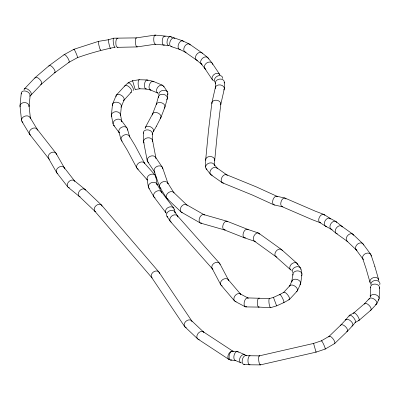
<?xml version="1.0" encoding="UTF-8"?>
<svg xmlns="http://www.w3.org/2000/svg" width="400" height="400" viewBox="0 0 400 400"><rect width="100%" height="100%" fill="white"/><g stroke="black" fill="none" stroke-linecap="round" stroke-linejoin="round"><path stroke-width="0.6" d="M205.545 167.075L205.7 159.69M214.615 165.845L214.735 159.985M370.515 287.23L370.22 296.37M379.55 287.57L379.14 298.54M21.265 93.04L20.01 105.68M30.165 95.5L29.055 106.185M205.71 159.48L208.58 129.825L211.88 102.88M214.725 160.19L217.57 130.75L220.84 104.08M111.415 114.945L112.45 104.65M120.475 115.24L121.38 106.215M167.37 98.185L167.9 93.615M292.925 273.87L291.83 281.385A4.535 3.125 16.9 0 1 297.475 279.58A4.535 3.125 16.9 0 1 300.255 284.435M300.65 283.54L301.945 274.64M211.91 102.68L215.35 87.505M220.81 104.28L224.31 88.855M156.285 104.38L158.495 96.485M164.93 107.04L167.295 98.585M152.58 113.94L156.35 104.195M160.92 117.445L164.87 107.225M112.585 104.075L116.12 95.535M121.245 106.795L124.115 99.86M289.64 285.985L292.015 280.83M297.405 290.73L300.465 284.095M376.75 303.775L378.925 299.3M152.655 113.775L145.32 127.49M156.395 126.26L160.845 117.61M153.355 131.64L156.485 126.105M345.77 319.755L349.315 315.45M352.635 325.64L355.365 322.325M116.485 94.975L125 85.655L128.275 82.69M131.365 92.09L123.755 100.42A4.555 2.67 33.2 0 0 120.78 95.005A4.555 2.67 33.2 0 0 116.08 96.625M283.645 292.415L289.925 285.585M289.37 299.545L297.115 291.13M345.865 319.645L340.85 325.005L329.105 336.335M369.32 298.575L364.61 303.61L353.735 312.99M352.535 325.745L347.26 331.385L334.695 343.505M376.465 304.17L370.885 310.135L359.04 320.35M24.405 88.895L35.215 77.525L49.175 65.62M31 95.08L41.45 84.08L54.89 72.63M49.255 65.555L64.18 54.635L73.925 49.29M54.81 72.695L69.065 62.265L77.53 57.62M231.345 351.475L231.495 351.38A4.52 2.295 -78.4 0 1 232.95 351.36M329.18 336.275L321.41 340.8L313.575 343.44L259.28 355.865M334.615 343.565L325.205 349.055L316.065 352.145L260.355 364.89M279.825 294.49L283.725 292.35M283.92 302.55L289.29 299.605M349.475 315.305L353.805 312.935M355.205 322.475L358.97 320.41M279.865 294.47L273.495 297.37L269.445 298.575M283.88 302.575L276.665 305.86L270.655 307.65M128.41 82.61L132.58 80.755L139.185 79.735L146.97 79.965M230.215 359.75A4.54 2.89 -63.3 0 1 227.905 356.31A4.54 2.89 -63.3 0 1 231.295 351.45L231.5 351.38A4.525 2.875 -63 0 1 233.04 351.36M73.95 49.28L98.42 41.38L108.57 39.72L113.685 38.195M77.51 57.635C89.785 53.27 102.255 49.845 114.965 47.245M132.725 80.995L132.59 80.75L135.165 89.385M155.105 35.095L136.255 37.895L113.745 38.18M155.33 44.21L136.96 46.925L117.42 47.33M135.145 89.5L139.74 88.795L146.105 88.985M249.83 355.755L259.35 355.855M249.56 364.79L260.29 364.905M247.45 297.905L269.57 298.565M245.835 306.92L258.88 307.095M258.77 307.09L270.595 307.665M170.385 36.585L155.2 35.1M168.605 45.525L155.235 44.205M232.535 351.175L237.28 351.51M245.99 355.48L249.94 355.76M230.69 360.105L235.44 360.44M243.775 364.385L249.455 364.785M276.79 196.255L284.87 198.05M274.105 204.915L282.255 206.725M147.225 79.995L153.13 81.32M145.85 88.955L150.535 90.005M203.715 214.595L226.935 221.215M200.65 223.12L224.245 229.85M182.765 40.89L170.67 36.65M171.05 46.555L179.455 49.32M258.445 233.035L247.535 229.32L227.095 221.265M254.73 241.32L244.39 237.8L224.09 229.8M323.83 214.42L315.3 211.17L285.025 198.095M320.1 222.675L311.97 219.58L282.105 206.68M226.465 174.695L256.12 186.805L277.095 196.365M222.58 182.875L252.52 195.095L273.8 204.805M153.28 81.37L162.61 85.29M150.38 89.955L157.95 93.135M237.565 351.575L244.65 354.58M235.15 360.37L240.925 362.82M182.92 40.96L189.375 44.045M179.3 49.25L185.03 51.99M240.08 293.8L248.035 298.035M235.145 301.415L245.255 306.79M329.915 218.27L335.79 221.43M325.56 226.195L331.195 229.225M186.48 204.68L204.19 214.8M181.345 212.155L200.175 222.915M324.15 214.58L330.075 218.36M319.775 222.515L325.4 226.1M203.18 331.715L233.145 351.385M197.95 339.095L228.965 359.455M258.765 233.195L281.45 249.535M254.41 241.16L275.855 256.64M189.69 44.245L201.86 52.765L207.565 57.42M184.715 51.79L196.385 59.965L201.595 64.215M216.77 167.795L226.95 174.965M210.89 174.71L222.1 182.605M352.815 234.17L341.695 226.19L336.115 221.635M347.18 241.255L336.2 233.37L330.87 229.02M74.185 180.555L84.975 189.36M68.205 187.34L79.235 196.345M281.605 249.66L296.94 263.31M275.7 256.51L290.56 269.73A4.525 3.3 -42.7 0 1 292.07 263.64A4.525 3.3 -42.7 0 1 297.67 264.565M191.45 320.585L203.495 331.955M184.945 326.875L197.635 338.855M352.965 234.3L362.755 243.595M347.03 241.125L356.32 249.95M85.125 189.49L101.345 204.92M79.08 196.215L95.02 211.38M173.55 192.31L186.79 204.915M167.01 198.565L181.035 211.92M144.225 162.85L155.145 175.155M137.205 168.555L147.295 179.93M177.35 215.71L219.485 263.2M170.445 221.55L212.455 268.9M158.75 271.865L101.495 205.065M151.845 277.7L94.875 211.235M228.155 279.55L240.715 294.28M221.11 285.215L234.515 300.94M208 57.855L212.12 63.1M201.155 63.78L204.89 68.525M214.07 164.225L217.2 168.225M206.085 168.695L210.46 174.28M37.04 129.06L55.98 153.235M29.745 134.41L48.66 158.55M64.14 167.52L74.62 180.99M56.815 172.83L67.77 186.905M161.405 191.8L173.645 208.01M154.075 197.09L166.03 212.925M297.22 263.615L300.44 267.915M121.31 120.375L126.935 127.9M113.59 125.145L119.31 132.8M363.035 243.9L370.67 254.265M356.04 249.645L363.09 259.22M155.575 157.275L162.335 167.255M147.58 161.59L154.5 171.805M159.01 272.2L191.855 321.06M151.59 277.365L184.54 326.395M212.245 63.27L219.695 74.455M204.765 68.35L212.42 79.845M276.6 305.78L273.49 297.5M163.685 86.165L167.5 91.96M174.805 211.785L177.605 216.04M166.9 216.22L170.19 221.215M167.725 182.905L173.95 192.79M159.865 187.385L166.605 198.085M129.325 136.065L135.06 145.52L144.595 163.37M121.4 140.43L127.24 150.05L136.835 168.04M30.03 117.39L37.16 129.235M21.93 121.465L29.625 134.24M156.89 183.965L161.635 192.155M148.625 187.73L153.845 196.735M56.21 153.59L64.37 167.875M48.43 158.195L56.59 172.475M219.85 263.715L228.525 280.07M212.09 268.38L220.745 284.695M313.78 343.79L313.575 343.44L316.05 352.145L316.055 351.78M162.615 167.835L168.005 183.485M154.22 171.225L159.585 186.805M371.07 255.02L374.835 266.385M362.685 258.46L366.11 268.755L370.025 282.375M374.775 266.18L378.665 279.72M174.11 208.975L175.145 212.575M127.4 128.865L129.665 136.855M118.85 131.835L121.06 139.64M300.9 268.88L301.915 273.59M120.455 114.605L121.82 121.555A4.545 3.445 -24.1 0 1 121.825 121.775M111.435 115.58L113.085 123.965M152.595 140.58L155.96 158.28M143.63 141.81L147.2 160.59M155.795 176.5L157.165 184.78M147.05 179.04L148.355 186.91M29.06 105.76L30.44 118.61A4.545 3.45 -18.6 0 0 24.36 116.36A4.545 3.45 -18.6 0 0 22.535 122.12M20.005 106.1L21.525 120.245M152.39 133.385L152.63 141.005M143.33 132.71L143.605 141.595M224.345 82.17L224.35 88.445M215.305 82.88L215.31 87.915M362.975 259.035A4.535 3.425 -27.5 0 1 366.05 253.375A4.535 3.425 -27.5 0 1 371.19 256.11M363.39 259.535A4.535 3.425 -27.5 0 1 363.235 259.38M370.575 283.31A4.52 3.435 -18.4 0 1 373.23 277.69A4.52 3.435 -18.4 0 1 378.73 280.59M371.035 284.955A4.55 3.425 -6.7 0 1 375.6 280.46A4.55 3.425 -6.7 0 1 379.75 284.75M370.59 287.855A4.52 3.315 3.9 0 1 375.21 284.09A4.52 3.315 3.9 0 1 379.4 288.385M370.28 296.52A4.55 3.165 15.4 0 1 376.43 295.005A4.55 3.165 15.4 0 1 378.285 300.105M370.21 297.31A4.55 3.165 15.4 0 1 370.21 296.91M368.9 299.46A4.55 2.59 35.1 0 1 374.83 299.59A4.55 2.59 35.1 0 1 375.345 304.7M364.315 304.205A4.525 2.02 46.2 0 1 369.29 305.57A4.525 2.02 46.2 0 1 370.13 310.425M353.58 313.365A4.545 1.395 55.4 0 1 357.44 315.74A4.545 1.395 55.4 0 1 358.61 320.495M349.165 316.235A4.595 1.725 51.2 0 1 353.16 317.2A4.595 1.725 51.2 0 1 355.015 322.585M345.56 320.14A4.52 2.285 41.3 0 1 350.94 321.19A4.52 2.285 41.3 0 1 351.865 326.09M340.515 325.77A4.52 2.11 44.6 0 1 345.47 326.625A4.52 2.11 44.6 0 1 346.635 331.685M328.895 337.005A4.55 1.565 53.2 0 1 332.91 338.665A4.55 1.565 53.2 0 1 334.215 343.68M321.37 341.03A4.55 0.54 65.6 0 1 323.775 344.65A4.55 0.54 65.6 0 1 324.985 348.98M260.66 364.585A4.555 1.09 83.7 0 1 258.72 360.39A4.555 1.09 83.7 0 1 259.785 356.165M250 364.635A4.52 1.73 -87.7 0 1 247.96 360.61A4.52 1.73 -87.7 0 1 250.045 355.78M244.785 364.22A4.595 2.53 -74.1 0 1 242.34 359.67A4.595 2.53 -74.1 0 1 246.705 355.825M241.465 362.94A4.525 2.885 -63.4 0 1 240.15 357.535A4.525 2.885 -63.4 0 1 245.265 354.97M245.395 355.105A4.525 2.885 -63.4 0 1 245.62 355.415M235.74 360.445A4.56 2.365 -77.2 0 1 234.225 354.805A4.56 2.365 -77.2 0 1 238.285 352.22M231.75 359.845A4.565 2.315 -78.2 0 1 229.085 357.285A4.565 2.315 -78.2 0 1 231.34 351.455M199.34 339.465A4.525 3.16 -51.8 0 1 197.805 333.83A4.525 3.16 -51.8 0 1 203.98 332.6M186.3 327.535A4.53 3.33 -40.2 0 1 185.545 321.665A4.53 3.33 -40.2 0 1 192.045 321.44M152.155 277.985A4.52 3.35 -37.4 0 1 153.48 271.96A4.52 3.35 -37.4 0 1 159.34 272.985M159.385 273.2A4.52 3.35 -37.4 0 1 159.415 273.42M95.35 211.635A4.52 3.285 -43.5 0 1 96.285 205.45A4.52 3.285 -43.5 0 1 102.075 206.175M80.165 196.78A4.52 3.21 -48.6 0 1 79.55 190.9A4.52 3.21 -48.6 0 1 85.62 190.135M68.95 187.73A4.53 3.275 -44.5 0 1 68.685 181.83A4.53 3.275 -44.5 0 1 74.84 181.34M69.375 187.84A4.53 3.275 -44.5 0 1 69.16 187.795M57.835 173.63A4.525 3.38 -33.9 0 1 58.19 167.665A4.525 3.38 -33.9 0 1 64.54 168.27M64.6 168.48A4.525 3.38 -33.9 0 1 64.67 168.915M48.95 158.865A4.525 3.38 -34 0 1 50.855 152.83A4.525 3.38 -34 0 1 56.51 154.63M49.475 159.245A4.525 3.38 -34 0 1 49.11 159.005M30.56 135.105A4.52 3.375 -34.6 0 1 31.45 128.98A4.52 3.375 -34.6 0 1 37.54 130.235M22.915 122.39A4.545 3.45 -18.6 0 1 22.72 122.26M20.215 106.925A4.53 3.355 0.5 0 1 24.285 102.58A4.53 3.355 0.5 0 1 28.975 106.6M21.475 94.035A4.625 3 24.6 0 1 25.925 91.16A4.625 3 24.6 0 1 29.835 96.36M24.035 89.855A4.52 2.235 42.3 0 1 28.88 90.05A4.52 2.235 42.3 0 1 30.64 95.315M30.345 95.41A4.52 2.235 42.3 0 1 30.18 95.435M34.905 78.265A4.525 1.995 46.6 0 1 39.86 79.515A4.525 1.995 46.6 0 1 40.545 84.365M49.05 65.795A4.525 1.66 51.7 0 1 53.565 68.395A4.525 1.66 51.7 0 1 54.25 72.815M48.95 66.155A4.525 1.66 51.7 0 1 49.005 65.905M63.99 55.035A4.53 1.22 57.6 0 1 67.62 57.74A4.53 1.22 57.6 0 1 68.635 62.295M73.895 49.43A4.545 0.43 66.8 0 1 76.265 53.62A4.545 0.43 66.8 0 1 77.225 57.38M100.655 49.81A4.535 0.445 76.3 0 1 99.125 46.11A4.535 0.445 76.3 0 1 98.6 41.535M110.695 48.16A4.53 0.505 77 0 1 109.16 44.62A4.53 0.505 77 0 1 108.69 39.81M115.185 47.05A4.585 0.97 82.2 0 1 113.4 43.11A4.585 0.97 82.2 0 1 113.87 38.215M118 46.995A4.52 1.585 -89.8 0 1 115.825 42.87A4.52 1.585 -89.8 0 1 117.995 38.585M137.385 46.595A4.53 1.215 85.3 0 1 135.395 42.445A4.53 1.215 85.3 0 1 136.73 38.2M155.42 44.2A4.56 1.475 88.5 0 1 153.745 38.96A4.56 1.475 88.5 0 1 155.655 35.4M164.46 44.97A4.52 1.92 -84.8 0 1 162.26 40.46A4.52 1.92 -84.8 0 1 165.28 36.605M169.37 45.405A4.56 2.335 -77.7 0 1 167.205 40.58A4.56 2.335 -77.7 0 1 171.17 37.02M171.38 37.29A4.56 2.335 -77.7 0 1 171.48 37.45M172.075 46.605A4.52 2.66 -69.9 0 1 170.085 41.505A4.52 2.66 -69.9 0 1 174.88 38.575M180.325 49.41A4.525 2.725 -68.2 0 1 178.565 44.135A4.525 2.725 -68.2 0 1 183.47 41.4M185.385 52.125A4.525 2.98 -59.9 0 1 184.91 46.07A4.525 2.98 -59.9 0 1 190.3 44.995M186.165 52.205A4.525 2.98 -59.9 0 1 185.765 52.195M197.495 60.415A4.52 3.135 -52.9 0 1 196.465 54.69A4.52 3.135 -52.9 0 1 202.395 53.355M202.135 64.53A4.53 3.275 -44.7 0 1 202.575 58.21A4.53 3.275 -44.7 0 1 208.49 59.025M205.9 69.315A4.52 3.365 -35.9 0 1 206.565 63.06A4.52 3.365 -35.9 0 1 212.65 64.49M213.74 80.86A4.53 3.32 -41.1 0 1 213.715 74.795A4.53 3.32 -41.1 0 1 219.96 75.035M215.015 82.245A4.55 3.385 -35.7 0 1 217.435 76.095A4.55 3.385 -35.7 0 1 222.715 78.495M215.4 83.52A4.54 3.435 -11 0 1 219.985 79.055A4.54 3.435 -11 0 1 224.185 83.04M215.39 88.535A4.53 3.29 6.5 0 1 220.565 84.965A4.53 3.29 6.5 0 1 223.775 90M211.945 103.7A4.52 3.24 9.9 0 1 216.67 100.25A4.52 3.24 9.9 0 1 220.62 104.865M205.775 160.315A4.52 3.32 3.4 0 1 210.395 156.52A4.52 3.32 3.4 0 1 214.585 160.805M214.555 165.635A4.585 3.48 -18.4 0 1 214.565 165.855M206.965 169.43A4.585 3.48 -18.4 0 1 207.83 163.685A4.585 3.48 -18.4 0 1 214.425 165.01M212.27 175.22A4.535 3.25 -46.8 0 1 211.07 169.485A4.535 3.25 -46.8 0 1 217.415 168.58M222.945 182.975A4.53 2.94 -61.6 0 1 222.035 177.21A4.53 2.94 -61.6 0 1 227.34 175.38M223.53 183.005A4.53 2.94 -61.6 0 1 223.13 183M274.605 204.965A4.535 2.6 -71.7 0 1 272.975 199.785A4.535 2.6 -71.7 0 1 277.37 196.555M282.92 206.75A4.53 2.57 -72.3 0 1 281.16 201.465A4.53 2.57 -72.3 0 1 285.695 198.595M285.805 198.74A4.53 2.57 -72.3 0 1 286 199.07M320.64 222.795A4.53 2.88 -63.5 0 1 319.595 216.875A4.53 2.88 -63.5 0 1 324.89 215.43M326.7 226.41A4.52 2.985 -59.6 0 1 325.07 220.89A4.52 2.985 -59.6 0 1 330.745 219.04M331.375 229.3A4.53 3.065 -56.4 0 1 331.315 223.12A4.53 3.065 -56.4 0 1 336.825 222.585M332.155 229.46A4.53 3.065 -56.4 0 1 331.75 229.415M336.905 233.73A4.52 3.14 -52.6 0 1 336.365 227.985A4.52 3.14 -52.6 0 1 342.115 226.61M342.23 226.775A4.52 3.14 -52.6 0 1 342.33 226.955M337.31 233.82A4.52 3.14 -52.6 0 1 337.105 233.785M347.705 241.555A4.525 3.18 -50.5 0 1 347.84 235.35A4.525 3.18 -50.5 0 1 353.62 235.335M357.03 250.41A4.525 3.31 -41.5 0 1 357.515 244.145A4.525 3.31 -41.5 0 1 363.53 245.07M293.03 275.125A4.54 3.38 -1.6 0 1 297.465 270.875A4.54 3.38 -1.6 0 1 301.825 275.055M301.645 275.46A4.54 3.38 -1.6 0 1 301.4 275.845M300.125 284.595A4.535 3.125 16.9 0 1 299.83 284.89M291.815 281.985A4.535 3.125 16.9 0 1 291.815 281.585M289.585 286.145A4.55 2.615 34.5 0 1 295.585 286.64A4.55 2.615 34.5 0 1 296.18 291.635M283.525 292.595A4.58 1.63 52.4 0 1 288.075 295.355A4.58 1.63 52.4 0 1 288.61 299.715M279.755 294.945A4.525 0.735 63.4 0 1 282.265 297.675A4.525 0.735 63.4 0 1 283.775 302.57M270.89 307.455A4.595 1.015 82.7 0 1 269.08 303.505A4.595 1.015 82.7 0 1 269.64 298.595M259.195 307.005A4.52 1.695 -88.2 0 1 257.285 302.49A4.52 1.695 -88.2 0 1 259.495 298.185M246.8 306.645A4.605 2.395 -77 0 1 244.22 302.325A4.605 2.395 -77 0 1 248.28 298.245M236.15 301.68A4.545 3.175 -51.9 0 1 234.85 296.015A4.545 3.175 -51.9 0 1 240.94 294.615M221.795 285.745A4.525 3.38 -34.3 0 1 222.57 279.7A4.525 3.38 -34.3 0 1 228.745 280.67M222.2 285.935A4.525 3.38 -34.3 0 1 221.99 285.85M212.95 269.315A4.53 3.375 -34.9 0 1 214.145 263.21A4.53 3.375 -34.9 0 1 220.115 264.535M171.315 222.17A4.525 3.35 -37.5 0 1 171.85 215.975A4.525 3.35 -37.5 0 1 177.985 217.04M167.87 217.125A4.53 3.43 -24.8 0 1 168.99 211.105A4.53 3.43 -24.8 0 1 175.2 213.005M166.18 213.085A4.54 3.43 -26.7 0 1 168.485 207.315A4.54 3.43 -26.7 0 1 174.165 209.41M155.09 197.895A4.52 3.38 -33.6 0 1 155.675 191.76A4.52 3.38 -33.6 0 1 161.905 192.97M149.335 188.57A4.535 3.445 -19.8 0 1 151.14 182.79A4.535 3.445 -19.8 0 1 157.175 185M147.465 180.025A4.56 3.45 -25.8 0 1 150.72 174.345A4.56 3.45 -25.8 0 1 155.765 177.4M138.295 169.275A4.53 3.375 -35 0 1 138.325 163.29A4.53 3.375 -35 0 1 144.755 163.765M122.175 141.215A4.53 3.435 -23.6 0 1 123.5 135.34A4.53 3.435 -23.6 0 1 129.7 137.07M119.46 132.96A4.535 3.43 -26.5 0 1 122.295 126.985A4.535 3.43 -26.5 0 1 127.395 130.205M113.745 125.305A4.545 3.445 -24.1 0 1 115.84 119.715A4.545 3.445 -24.1 0 1 121.755 121.35M114.645 125.985A4.545 3.445 -24.1 0 1 113.9 125.46M111.83 116.585A4.53 3.385 -2.5 0 1 115.27 111.755A4.53 3.385 -2.5 0 1 120.435 115.45M112.59 105.67A4.535 3.17 14.5 0 1 117.345 102.28A4.535 3.17 14.5 0 1 120.95 107.325M123.49 100.645A4.555 2.67 33.2 0 1 123.335 100.735M124.7 86.26A4.525 2.08 45.2 0 1 129.775 87.525A4.525 2.08 45.2 0 1 130.595 92.395M128.16 83.47A4.58 1.255 57.4 0 1 131.515 85.25A4.58 1.255 57.4 0 1 132.995 90.39M140.055 88.645A4.54 1.3 86.3 0 1 138.17 84.44A4.54 1.3 86.3 0 1 139.435 79.805M146.235 88.975A4.535 2.035 -83 0 1 144.56 83.925A4.535 2.035 -83 0 1 147.58 80.18M147.8 80.385A4.535 2.035 -83 0 1 147.995 80.655M151.025 90.05A4.53 2.565 -72.5 0 1 149.48 84.61A4.53 2.565 -72.5 0 1 153.95 81.865M157.445 92.815A4.585 3.2 -51.8 0 1 158.53 86.415A4.585 3.2 -51.8 0 1 163.965 86.97M157.775 93.035A4.585 3.2 -51.8 0 1 157.605 92.93M159 95.315A4.585 3.475 -13 0 1 163.045 90.36A4.585 3.475 -13 0 1 167.785 94.055M167.725 94.27A4.585 3.475 -13 0 1 167.445 94.915M158.485 97.705A4.525 3.22 11.2 0 1 163.34 94.345A4.525 3.22 11.2 0 1 167.055 99.145M166.94 99.32A4.525 3.22 11.2 0 1 166.665 99.65M156.245 104.57A4.52 3.085 18.4 0 1 162.23 103.04A4.52 3.085 18.4 0 1 164.165 108.18M152.49 115.08A4.525 2.945 24.2 0 1 157.795 112.94A4.525 2.945 24.2 0 1 160.24 118.335M145.135 128.585A4.525 2.89 26.1 0 1 150.41 126.775A4.525 2.89 26.1 0 1 152.995 132.065M152.845 132.185A4.525 2.89 26.1 0 1 152.685 132.295M143.43 133.325A4.55 3.24 11.1 0 1 148.16 129.915A4.55 3.24 11.1 0 1 152.155 134.565M143.81 142.425A4.525 3.4 -6.2 0 1 147.72 137.815A4.525 3.4 -6.2 0 1 152.585 141.435M144.145 143A4.525 3.4 -6.2 0 1 143.905 142.625M148.555 162.5A4.54 3.445 -22.5 0 1 149.59 156.58A4.54 3.445 -22.5 0 1 155.94 158.285M154.63 171.975A4.53 3.425 -26.7 0 1 157.46 166.215A4.53 3.425 -26.7 0 1 162.74 168.925M154.92 172.3A4.53 3.425 -26.7 0 1 154.77 172.145M161.03 188.4A4.525 3.425 -25.6 0 1 161.58 182.475A4.525 3.425 -25.6 0 1 168.06 183.695M168.145 199.18A4.53 3.335 -39.5 0 1 167.615 193.365A4.53 3.335 -39.5 0 1 174.05 192.975M182.29 212.485A4.53 3.13 -53.6 0 1 181.11 206.98A4.53 3.13 -53.6 0 1 186.925 205.06M187.05 205.215A4.53 3.13 -53.6 0 1 187.165 205.38M201.745 223.085A4.535 2.755 -67.5 0 1 199.46 218.265A4.535 2.755 -67.5 0 1 204.465 215.025M225.27 229.79A4.525 2.605 -71.3 0 1 223.065 224.875A4.525 2.605 -71.3 0 1 227.77 221.76M245.6 237.8A4.52 2.66 -69.9 0 1 243.38 232.885A4.52 2.66 -69.9 0 1 248.225 229.82M255.46 241.445A4.54 2.875 -63.9 0 1 254.225 235.5A4.54 2.875 -63.9 0 1 259.59 234.23M276.975 257.1A4.52 3.17 -51 0 1 275.96 251.385A4.52 3.17 -51 0 1 281.99 250.125M282.18 250.495A4.52 3.17 -51 0 1 282.255 250.69M291.47 270.265A4.525 3.3 -42.7 0 1 291.265 270.185M291.075 270.09A4.525 3.3 -42.7 0 1 290.72 269.865M292.63 272.525A4.545 3.44 -24.6 0 1 295.495 267.045A4.545 3.44 -24.6 0 1 300.95 269.315"/></g></svg>
